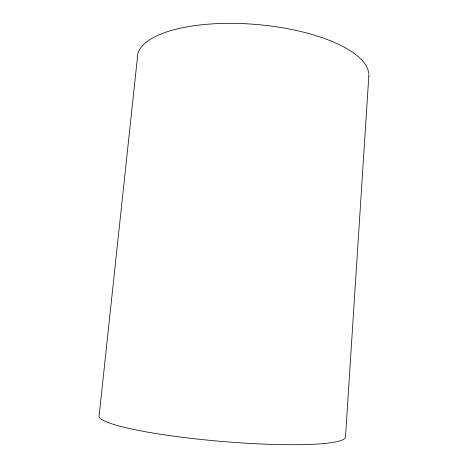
<?xml version="1.0" encoding="UTF-8"?>
<svg xmlns="http://www.w3.org/2000/svg" width="468" height="468" viewBox="0 0 468 468"><rect width="100%" height="100%" fill="white"/><g stroke="black" fill="none" stroke-linecap="round" stroke-linejoin="round"><path stroke-width="0.7" d="M368.784 76.53L345.501 436.849A123.733 14.947 4.9 0 1 218.117 441.119A123.733 14.947 4.9 0 1 99.216 415.046L137.311 58.623A116.146 42.155 4.9 0 1 254.025 24.283A116.146 42.155 4.9 0 1 368.784 76.53"/></g></svg>
